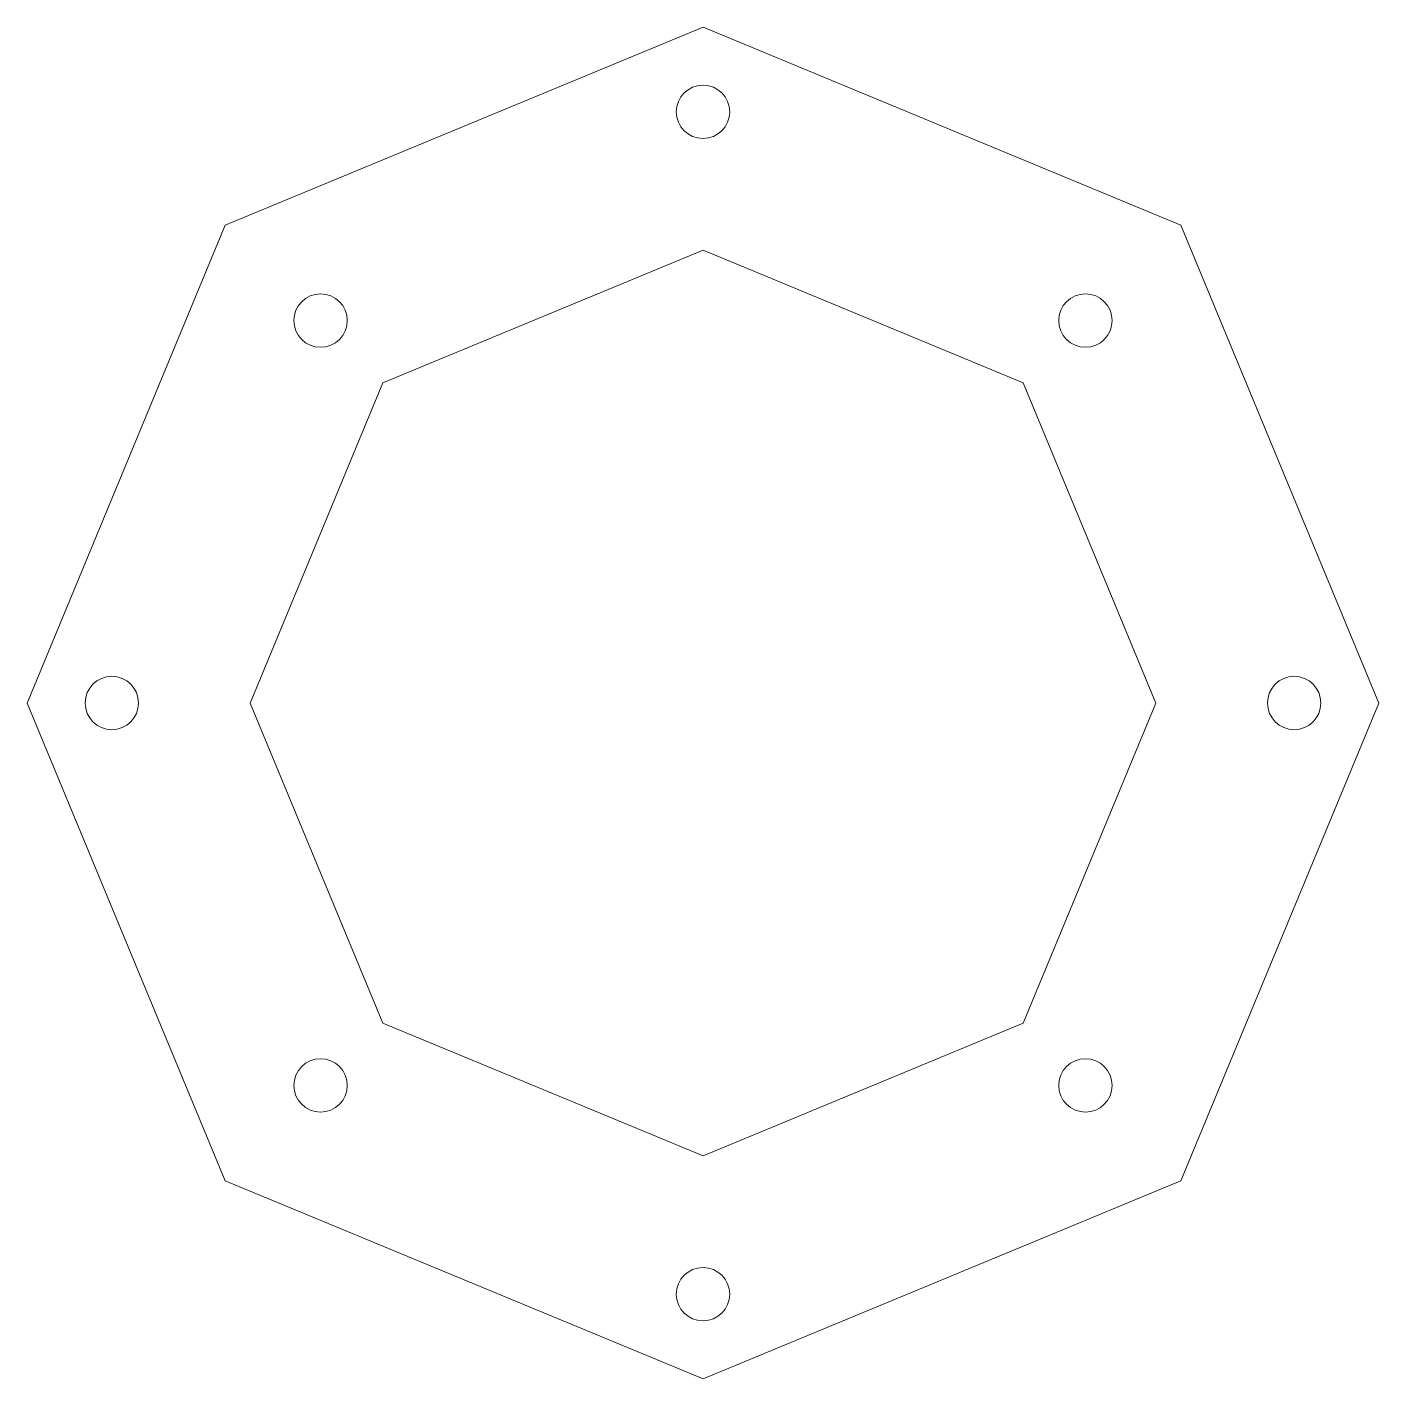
# Model space of a CAD drawing. Header units: millimetres. Extents: x -38 to 38, y -38 to 38.
import ezdxf

# ---------------------------------------------------------------- set-up
doc = ezdxf.new("R2010")
doc.units = ezdxf.units.MM
doc.layers.add('cut', color=7, linetype='CONTINUOUS', lineweight=0, true_color=0x000000)

msp = doc.modelspace()

# ---------------------------------------------------------------- linework, layer by layer
at = {"layer": 'cut'}
for p, q in [((0, 38), (-26.87, 26.87)), ((26.87, 26.87), (0, 38)), ((-26.87, 26.87), (-38, 0)), ((38, 0), (26.87, 26.87)), ((0, 25.456), (-18, 18)), ((18, 18), (0, 25.456)), ((-18, 18), (-25.456, 0)), ((25.456, 0), (18, 18)), ((-38, 0), (-26.87, -26.87)), ((-25.456, 0), (-18, -18)), ((18, -18), (25.456, 0)), ((26.87, -26.87), (38, 0)), ((-18, -18), (0, -25.456)), ((0, -25.456), (18, -18)), ((-26.87, -26.87), (0, -38)), ((0, -38), (26.87, -26.87))]:
    msp.add_line(p, q, dxfattribs=at)
for centre in [(0, 33.234), (-21.5, 21.5), (21.5, 21.5), (-33.234, 0), (33.234, 0), (-21.5, -21.5), (21.5, -21.5), (0, -33.234)]:
    msp.add_circle(centre, 1.5, dxfattribs=at)

doc.saveas('drawing.dxf')
